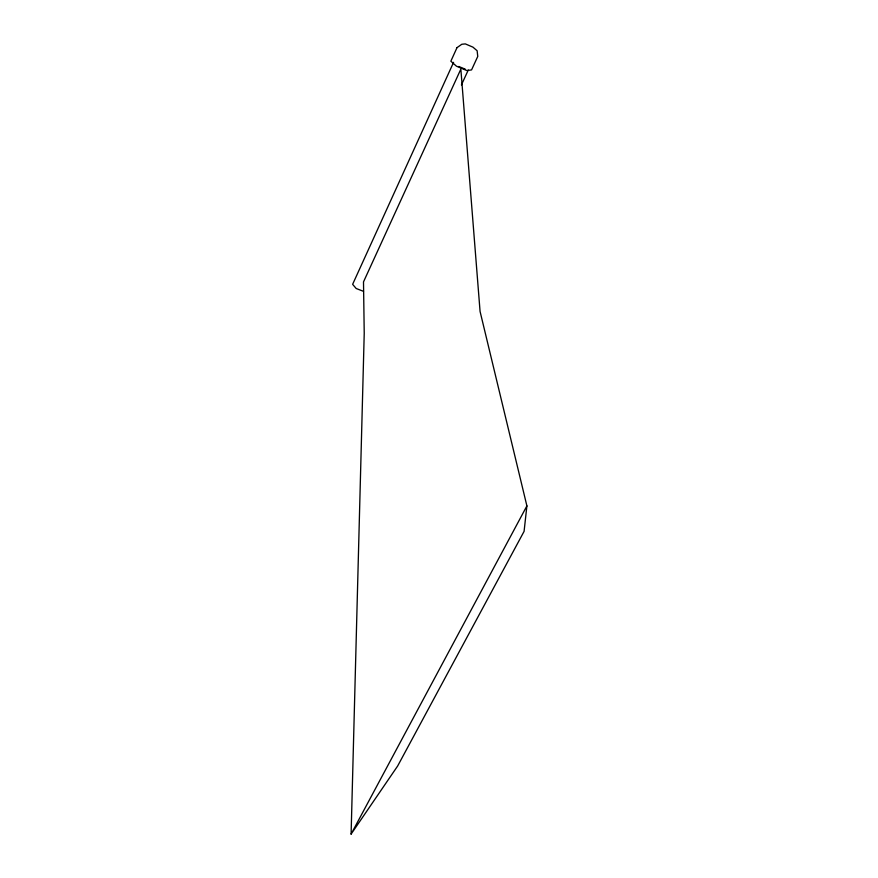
<?xml version="1.0" encoding="UTF-8"?>
<svg xmlns="http://www.w3.org/2000/svg" width="878" height="878" viewBox="0 0 878 878"><rect width="100%" height="100%" fill="white"/><g stroke="black" fill="none" stroke-linecap="round" stroke-linejoin="round"><path stroke-width="1.32" d="M351.101 834.1L364.227 333.355L363.503 281.893L460.851 69.132L480.068 311.438L526.899 505.904L524.089 531.355L397.635 766.033L351.101 834.1L526.899 505.904M453.575 62.349L352.627 284.329L356.183 288.5L363.492 291.331M461.422 84.936L468.27 70.02M458.799 66.476L465.362 69.241M457.01 47.642L450.853 61.197L456.439 66.179L466.844 70.558L471.552 69.922L477.764 56.422L477.127 50.748L472.935 47.138L465.307 43.9L461.806 44.262L457.01 47.642"/></g></svg>
